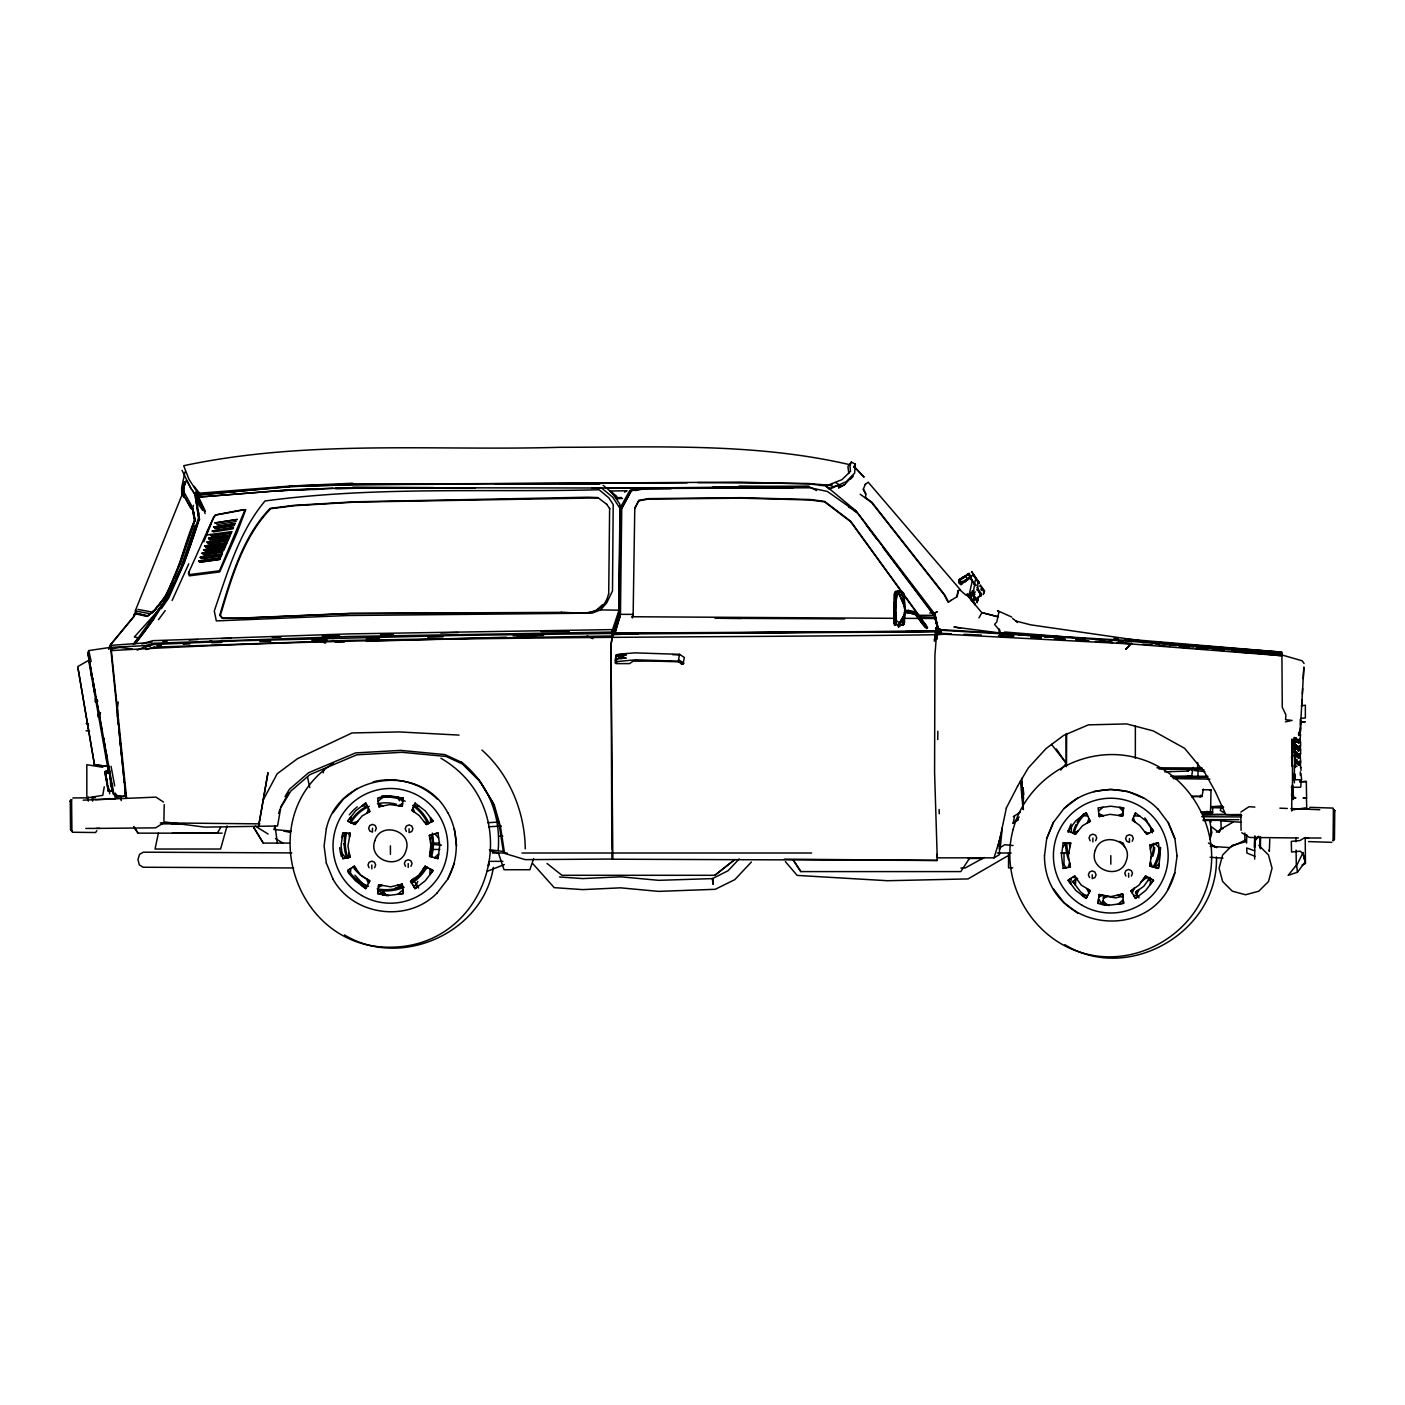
<?xml version="1.0" encoding="UTF-8"?>
<svg xmlns="http://www.w3.org/2000/svg" width="1405" height="1405" viewBox="0 0 1405 1405"><rect width="100%" height="100%" fill="white"/><g stroke="black" fill="none" stroke-linecap="round" stroke-linejoin="round"><path stroke-width="1.5" d="M999.429 633.55L999.429 630.248L994.582 624.347L996.777 621.976L998.885 612.281L997.568 610.683L1011.67 617.023M1135.345 758.314L1135.363 726.016M1246.744 834.675L1246.586 843.088M1300.591 761.053C1301.487 764.864 1296.833 767.042 1298.29 761.528L1298.958 765.005L1298.87 762.054L1300.609 761.018L1300.31 756.768M1300.591 753.414L1299.625 757.646M1300.31 739.083L1299.607 742.314L1300.609 734.657L1298.396 734.657M1300.31 761.317L1300.609 767.657M1300.89 773.47L1301.662 779.652M632.408 617.691L632.426 616.742C632.654 613.528 634.533 615.144 632.355 616.742L633.146 614.354L620.395 614.354L614.565 634.551L620.22 615.302L620.132 617.515L619.587 616.619M1291.757 810.948L1291.81 786.993M1291.845 765.216L1291.898 739.083M784.359 859.158L937.311 860.44L934.588 772.61L934.905 655.292L936.731 631.776L943.897 634.199L936.749 634.726C661.825 638.485 386.516 634.902 111.891 650.55L110.679 643.859L126.626 798.356M1006.384 807.945L999.552 840.172L999.464 854.626L994.002 857.84L937.223 857.84L937.223 854.17M1066.483 765.901L1066.641 733.586M1295.182 737.59L1295.129 745.107L1296.271 744.966L1296.885 749.427M1301.03 780.161L1300.925 786.414M1301.012 770.537L1300.96 767.341M620.272 507.732L619.061 615.179L619.974 508.294L629.739 490.573L637.624 488.993M631.284 490.837L621.748 508.434L631.284 490.837L643.139 488.519L810.316 487.798L827.405 491.469L856.997 512.298L935.502 616.935L935.8 619.359M937.767 739.627L937.838 731.267M89.815 664.073L87.812 652.816L88.726 650.585L110.609 647.354L145.382 645.633L153.391 643.279L348.317 636.483L611.79 632.074L619.008 610.174L619.921 504.325L612.633 493.12L603.149 485.322M894.037 602.482L894.283 621.151M1333.082 840.611L1333.415 809.315L1334.75 810.58L1334.451 839.382L1333.082 840.611L1334.451 839.382M608.699 594.052L609.63 508.434M621.748 507.978L620.466 614.354M1260.109 837.046L1259.934 847.672M633.146 614.74L634.779 508.03L638.941 500.356L648.425 498.617L740.962 497.669L810.264 499.513L824.647 501.427L850.675 521.273L919.959 616.777L935.484 617.375L883.148 547.616M1254.507 847.443L1254.665 841.244L1258.775 836.274M1254.928 835.817L1254.647 859.122M614.986 660.807L616.356 654.748L620.202 654.028L635.007 652.868L679.528 654.326L684.358 657.47L682.971 664.144L678.035 661.773L653.957 661.105L633.128 661.175L629.563 663.599L615.847 663.634L617.129 661.579L635.201 659.806L678.316 661.175L682.971 664.144M614.951 662.739L616.251 660.578L616.356 654.748M1202.452 789.733L1211.005 789.803L1210.671 806.698L1210.337 813.319L1201.855 812.951M163.911 820.748L164.227 804.591M632.338 617.691L632.355 616.742L895.038 618.323L895.881 624.136L900.025 625.524L903.959 624.206L905.031 612.633M1269.786 839.171L1269.33 851.412L1269.154 849.99M97.595 701.429C97.56 699.304 95.944 698.548 95.786 701.85M904.609 612.58L904.328 621.765L902.414 625.26L903.275 622.696M1294.708 778.686L1294.708 774.05L1294.708 776.052M95.277 701.762L95.364 698.601M95.575 702.078L95.663 699.11M97.296 702.078L97.296 700.234L97.226 701.534M904.504 612.598L903.854 621.607L900.078 623.17L895.6 620.308M614.635 634.551L638.432 633.725M182.404 494.261L184.371 482.056L187.409 480.879L185.53 481.652L183.686 487.623L183.686 497.177L182.387 494.297M902.818 618.815L902.73 621.151L903.889 618.13M903.239 618.867L903.152 621.203L904.24 620.36M1171.946 776.842L1191.651 776.473L1193.003 767.376M134.898 643.613C165.755 607.417 186.11 564.511 198.895 518.779L195.541 497.51L195.804 491.89M117.3 715.9L117.634 709.736M678.316 661.175L679.528 654.326M1300.169 732.268L1303.875 667.059M1304.086 663.494L1302.154 660.789L1281.904 654.958L1282.273 707.295L1285.874 714.811L1285.593 719.729L1292.056 720.414L1285.47 721.854M1300.292 730.301L1300.415 727.895M1300.609 724.629L1300.837 720.625M1301.697 705.328L1302.031 699.655M1302.347 694L1302.663 688.503M1303.225 678.703L1303.858 667.551M1294.672 776.544L1294.708 778.563M100.124 713.055L99.369 717.2M865.392 498.002L865.884 493.822L863.408 488.975L865.445 484.11M1203.347 789.03L1202.048 796.442L1191.668 796.776M1124.738 638.941L1281.764 652.131L1281.606 654.133M1282.062 653.483L1281.904 655.731L1131.411 643.999L938.382 633.866L939.875 629.616L1131.482 640.662L1282.062 653.729L1131.552 641.418L939.945 630.195M1000.114 848.936L1002.274 827.949M1109.072 905.47L1102.732 904.644L1103.136 900.71L1107.175 905.224L1104.207 904.838M110.609 647.354L125.765 796.126L116.457 796.811L113.823 794.071L112.119 783.569M382.915 889.576L382.318 894.862L388.676 895.705M1102.732 904.644L1103.715 895.81L1115.57 897.883L1123.368 896.144M157.184 607.241L165.456 597.318L180.051 562.369L194.733 520.658L193.152 509.945L190.694 508.066L182.632 493.348L135.214 610.964L149.035 613.511M687.133 482.828L354.692 484.145L352.444 483.232L289.957 486.06L196.876 493.401L196.314 498.02L198.772 514.212M202.636 510.401L196.981 502.094L199.124 494.876L235.777 491.469M98.034 716.936C97.156 711.615 100.264 715.233 100.58 712.616M969.749 576.384L974.947 585.235L970.732 577.596M971.47 572.573L972.014 572.186M971.751 571.501L979.232 583.022L978.583 582.162M116.931 712.054L118.248 702.026M326.329 828.634L324.098 845.933L326.346 863.109M447.826 812.599C458.996 833.2 459.172 858.613 447.721 879.126M493.383 867.377C483.004 932.973 400.847 969.38 344.436 934.922M1044.495 855.698L1046.725 838.399L1053.364 822.382M1063.164 842.895L1061.495 855.61L1063.181 868.413L1070.364 866.99L1069.591 862.635L1068.204 867.359L1070.364 866.99L1068.327 855.733L1070.628 843.088L1063.164 842.895L1066.272 842.965L1062.566 847.373M1177.127 855.61L1174.738 872.874L1168.117 888.891M1216.431 856.98C1218.732 931.708 1128.478 984.097 1064.85 944.687M88.427 725.085L87.918 727.263M188.92 573.591L189.148 571.94M87.935 727.808L88.216 725.068L87.777 728.247M613.23 632.601L614.178 626.472M935.572 632.338L934.378 640.083L939.769 628.808L935.906 628L935.572 632.338L940.928 631.302L935.906 629.124L940.911 631.477M183.686 497.177L183.686 487.605L186.215 481.054M712.3 632.952L937.1 631.214L612.931 633.111L610.999 644.807L611.86 849.99M612.211 637.132L610.964 644.86L612.843 859.052L525.259 859.649L504.571 853.362L500.496 826.772L494.156 804.591L480.194 781.76L462.456 764.004L446.14 756.47L401.918 752.307L356.87 754.801L309.855 774.647L290.73 791.173L280.719 807.77L277.558 826.017L204.726 827.124L163.981 821.872M263.244 799.937L267.969 772.68L258.502 826.825L263.244 799.937L277.154 773.786L297.544 758.63L352.023 732.953L399.371 731.935L459.031 735.096M488.202 865.62L488.887 861.932M895.898 597.301L896.636 594.807L900.043 594.245M323.22 772.838L324.098 768.605M973.876 603.167L967.044 595L968.15 595.457M158.379 833.147L155.042 849.024L220.585 849.024L227.066 825.947M979.935 586.535L980.286 584.954L984.624 590.996L983.061 594.631M184.968 471.992L181.631 487.834L181.754 493.102L183.809 495.93M974.561 583.848L975.369 580.177C976.756 577.894 980.409 582.952 977.792 583.549L978.003 589.837M1001.431 832.585L998.147 845.88M1216.326 832.041L1219.224 832.041L1219.803 829.723L1223.333 828.441M619.429 613.967L613.441 633.743M619.482 617.708L620.149 615.302M999.552 840.172L994.002 857.84M613.704 634.656L619.183 616.022L617.972 616.813L612.914 634.639M629.739 490.573L641.98 488.15L605.889 488.062M96.822 830.759L95.593 832.515L72.287 832.252M193.451 505.343L192.327 509.242L193.521 512.298M927.282 628.246L915.902 611.913L908.35 610.437M1222.28 806.013L1210.671 806.698L1223.615 807.137L1221.085 807.893L1220.33 810.509L1223.333 812.301M618.78 615.197L619.061 614.055M182.632 487.553L183.44 484.83M278.682 813.355L279.911 809.315M977.037 600.444L977.283 602.148M903.819 620.308L899.657 623.1M181.789 565.952L194.944 525.259M826.193 485.094L832.182 484.988L826.263 484.988L825.894 485.99L829.494 489.221L846.231 481.616L854.609 473.186L855.329 464.124L851.377 462.087L847.935 466.425L848.796 473.573M854.222 467.426L855.329 464.107L853.783 467.057M904.75 621.818L902.853 625.313L903.959 624.206M533.672 858.596L529.878 869.73L504.079 869.73L498.406 853.011L490.134 850.815M199.387 519.393L184.406 562.58L168.74 597.986L161.347 608.646M183.159 562.527L198.527 518.182M108.747 649.373L110.152 645.352L134.019 616.479M109.221 648.513L110.626 644.509L134.353 615.812M135.354 614.863L135.705 613.88L147.209 616.444C176.292 594.034 180.42 551.884 194.751 519.99L192.713 512.421L193.152 509.348L190.711 507.486L184.845 497.335M193.152 509.945L192.924 511.877M974.543 598.214L974.947 597.213M88.304 725.63L87.795 727.79M203.848 541.821L211.189 523.573M326.346 828.739C338.535 773.277 421.676 762.125 447.721 812.74M375.205 830.987L376.329 828.248L375.205 825.508L372.483 824.384L369.743 825.508L368.619 828.248L369.743 830.987L372.483 832.111L372.483 828.248M374.555 867.746L375.679 865.006L374.555 862.266L371.816 861.142L369.094 862.266L367.97 865.006L369.094 867.746M415.072 803.063L412.016 810.422L419.252 815.602L426.295 824.507L433.109 821.152L430.439 817.675L430.58 822.329L433.109 821.152L425.258 810.896L415.072 803.063L413.825 806.066L419.357 806.365M410.945 866.305L412.087 863.566L410.945 860.826L408.223 859.702L405.501 860.826L404.359 863.566L405.501 866.305M417.829 881.374L416.477 884.623L415.195 882.41L418.567 888.048M454.465 863.039L447.826 879.073L437.183 892.86M1046.76 838.522L1053.381 822.505L1063.901 808.613L1077.635 798.058M1095.619 840.752L1096.743 838.012L1095.619 835.29L1092.879 834.149L1090.157 835.29L1089.033 838.012L1090.157 840.752M1135.468 812.828L1132.43 820.186L1139.666 825.385L1146.691 834.289L1153.505 830.935L1150.853 827.44L1150.976 832.111L1153.505 830.935L1145.672 820.678L1135.468 812.828L1134.221 815.831L1139.771 816.129M1132.202 841.261L1133.326 838.522L1132.202 835.782L1129.462 834.658L1126.74 835.782L1125.616 838.522L1126.74 841.261L1129.462 842.385L1129.462 838.522M1131.359 876.07L1132.483 873.33L1131.359 870.608L1128.637 869.467L1125.897 870.608L1124.773 873.33L1125.897 876.07M1174.861 872.804C1155.244 946.426 1044.319 931.814 1044.477 855.61M1200.011 797.092L1200.801 795.212M206.711 532.952L214.877 515.178L245.805 509.523L236.988 532.899L219.689 571.94L189.341 575.839L188.411 573.152L213.718 516.97L216.475 514.757L243.592 509.576M111.68 786.361L109.221 772.1L112.734 791.12L108.431 791.068L105.27 773.716L109.221 772.1M198.878 494.771L197.28 497.388M226.135 544.49L205.973 547.388L204.831 545.93L226.907 542.716L225.467 544.824L208.888 547.195M229.682 535.551L229.085 536.956L209.889 539.643L208.537 538.256L230.157 535.252L208.537 538.256M221.305 555.59L201.073 558.523L200.195 557.311L221.937 554.132L220.954 555.853L203.743 558.347M230.859 533.092L231.755 531.599L205.92 535.094M219.654 559.313L220.304 557.873L198.702 560.946L199.58 562.105L219.654 559.313L222.306 553.465M224.027 549.531L231.737 531.828M183.212 562.14L167.529 597.529L159.907 607.979M220.304 557.873L219.408 559.559L199.967 562.246L198.702 560.946M173.992 583.093L166.176 600.234L158.01 610.209M175.713 579.281L179.19 571.677M172.13 600.479L188.797 563.791M275.433 825.912L273.782 829.477L291.204 831.11M618.007 616.848L618.744 615.162M919.169 618.428L919.959 616.777M897.075 594.859L895.81 602.956L896.408 621.607M106.148 776.35L105.322 771.521L109.52 769.694M112.611 791.278L108.308 791.191L105.129 773.839L109.081 772.276M136.144 610.437L133.809 615.214L136.004 613.212L147.472 615.759L154.568 610.736M974.297 596.212L971.259 592.348L969.713 595.492L974.649 603.167L971.961 600.62M970.293 594.93L971.066 593.349M970.504 595.14L971.259 593.56M972.049 593.191L970.117 595.913M971.189 597.178L971.961 595.615M973.437 594.965L973.279 596.089M974.561 596.616L974.403 597.74M974.016 598.53L973.015 599.777M977.23 589.398L978.547 590.961M977.248 590.609L977.423 589.608M429.948 839.4L432.354 834.535L429.315 835.431L430.843 845.055L429.579 856.312L431.95 856.98L430.035 852.08L429.579 856.312L438.009 858.631L438.641 853.941L434.549 857.682L438.009 858.631L439.712 845.845L437.991 832.937L434.795 833.832L438.676 838.153M1150.344 849.182L1152.767 844.317L1149.712 845.213L1151.257 854.82L1149.993 866.095L1152.346 866.745L1150.432 861.862L1149.993 866.095L1158.423 868.395L1159.037 863.724L1154.945 867.447L1158.423 868.395L1160.109 855.61L1158.387 842.701L1155.209 843.615L1159.09 847.918M851.36 462.122L849.849 465.073L850.517 471.307L841.911 479.685L825.894 485.99M618.78 656.398L619.552 654.906L622.837 654.87L622.661 657.839L620.992 658.471L618.78 656.398L621.063 657.066M1006.314 807.998L1017.589 786.22M634.761 508.487L638.941 500.356M608.593 593.841C602.763 617.849 580.283 612.879 561.139 612.194M622.573 498.441L616.865 498.74L616.813 496.439L610.156 490.995L627.052 490.784L624.558 492.154M978.969 617.866L981.357 613.669M977.107 598.6L978.337 597.301L977.371 598.249M280.526 807.295L288.991 792.613M1017.519 786.273L1028.302 767.938L1046.075 748.549L1063.726 735.377L1088.436 724.857L1126.74 723.926L1153.242 730.899L1184.608 748.321L1204.823 772.732L1215.29 791.559L1225.74 814.549L1241.809 815.286M220.62 827.527L217.318 833.147L172.411 833.147M165.614 596.247L154.831 610.42L147.437 616.128L136.022 613.212M1300.328 781.724L1300.328 779.863M284.987 796.653L289.43 789.276L308.573 772.732L355.588 752.904L400.636 750.393L444.841 754.573L461.156 762.107L478.912 779.863L492.856 802.677L499.197 824.876L503.289 851.465L489.414 849.726M155.147 614.881L157.061 611.772M157.378 606.117L154.743 610.244L151.863 612L137.866 609.401M156.289 608.628L151.635 613.16M620.589 655.889L622.837 654.87M619.377 657.874L621.625 656.855M969.713 858.086L960.809 871.592L800.727 871.592L792.982 859.772M956.823 596.809L958.07 590.68L960.528 589.995L868.167 482.161L865.217 484.444M154.041 618.428L135.424 643.701M981.199 589.942L982.236 588.484L981.182 587.167M895.617 591.593L893.843 610.859L895.003 625.313L896.302 624.206L895.231 610.718L896.882 592.734M167.687 596.967L134.23 643.472M158.466 619.675L165.228 610.578M972.91 594.245L975.316 591.909M133.335 644.28L138.234 637.694L134.3 637.009L157.413 611.386M1296.025 865.568L1288.139 875.368L1297.412 872.259L1305.298 861.845L1303.893 857.489M332.967 812.74L343.487 798.988L357.221 788.433M157.202 606.714L165.369 596.739L180.999 562.474L194.803 519.727L193.679 512.087M1060.74 770.028L1066.237 763.337L1065.991 734.007M116.65 796.582L113.208 794.071L110.556 783.797L110.257 774.875M1254.7 840.295L1257.44 837.064M1170.664 771.591L1188.226 771.064L1190.421 768.517L1187.752 771.064M600.585 609.91L606.714 602.868L612.492 590.943L613.195 504.465L608.839 497.862L599.092 489.748C487.798 492.628 375.592 486.007 265.018 500.988C238.903 532.126 227.364 573.064 214.28 610.964L216.317 620.905L348.019 615.513L591.944 613.142L600.585 609.91L619.008 610.174M678.035 661.773L678.914 660.789M852.94 475.575L844.932 484.321L838.785 487.64L839.962 485.147L835.641 482.618M739.223 858.894L728.018 870.784L712.405 878.634M751.394 862.02L734.797 879.653L715.18 889.312L658.471 891.385L620.501 887.837L582.636 889.611L554.22 887.644L532.829 863.689M1019.187 816.99L1013.128 823.295L1014.498 816.621L1013.356 816.621L1020.188 812.283M896.021 622.837L894.704 623.961L898.585 625.365L899.744 624.171M1131.411 643.402L1125.651 649.338L1131.464 643.385L1122.876 642.858M602.394 604.87L595.509 611.07L589.942 612.194M902.554 623.961L903.661 622.837M978.776 591.259L978.916 592.207M1300.31 771.925L1300.328 775.226M621.238 654.273L620.343 656.381M620.992 658.471L622.152 657.347L621.115 656.363M1299.625 754.028C1300.468 762.511 1295.709 754.099 1300.205 753.484M850.253 479.281L853.011 476.611M898.515 625.365L899.762 624.171M1220.278 820.871L1240.931 822.224M980.356 593.595L980.655 594.385M965.446 581.126L968.063 578.807L965.569 580.16M968.906 578.737L970.978 576.805M623.434 656.346L621.677 655.872L622.661 656.346M221.937 554.132L200.195 557.311M378.103 801.324L382.582 797.46M1098.517 811.089L1102.978 807.225M895.881 624.136L894.581 625.26L893.756 622.696L894.107 594.368L895.178 591.523L898.866 590.732M681.267 664.231L681.811 662.721M77.732 666.62L88.673 660.332L108.729 773.172M971.118 595.825L972.348 594.824M714.829 875.297L734.762 859.579L714.829 875.297L561.947 875.297L547.054 863.495M962.214 578.79L958.649 581.547L961.442 584.304M963.619 577.982L969.274 573.275L958.86 579.879L961.108 583.022L966.096 579.773M960.897 584.691L965.973 580.739M969.432 578.351L964.901 581.916M1018.221 819.291L1013.128 823.295L1018.309 819.765M333.371 763.178C251.846 815.866 293.715 948.674 390.344 947.198C492.277 946.882 528.877 809.438 440.871 758.226M437.289 892.825C408.117 923.155 353.252 915.919 332.95 879.073M1063.901 808.753C1088.752 783.41 1132.869 783.094 1157.597 808.753M1001.572 634.463L1004.803 632.004L1085.608 638.52M961.108 583.022L959.404 579.492M965.112 580.247L969.029 577.771M967.501 578.825L969.907 577.648M970.96 576.436L973.999 574.645M974.947 585.235L973.314 581.828L971.909 582.566L969.45 593.56L971.944 593.367M981.041 596.142L981.322 594.982M973.612 595.211L974.982 594.245M978.705 590.803L980.778 595.334L973.454 600.444L975 597.283L973.911 595.632M893.756 622.696L895.126 621.765M894.195 622.766L895.547 621.818M950.974 600.409L948.147 602.288L944.441 595.158L871.592 502.516L860.176 494.209M1240.949 812.002L1248.167 807.26M1232.958 822.224L1219.803 829.723M1077.688 878.371L1072.735 881.55L1075.369 885.045L1075.808 879.618L1072.735 881.55L1080.568 891.841L1085.696 895.775M958.86 579.879L965.815 575.664L963.198 577.982L962.653 577.262M1298.94 742.771L1299.52 739.855M984.29 857.489L965.2 867.974L960.897 868.062M999.166 848.216L1004.751 844.739L1013.04 845.511M1007.42 856.049L968.063 878.915L887.644 880.724L797.162 875.403L785.395 861.634M163.173 823.154L155.569 827.861L96.418 828.406M1219.224 832.041L1221.173 828.739L1220.91 820.292L1203.101 820.538M950.623 600.585L957.174 596.616L958.421 590.469M1303.524 855.03L1305.438 863.267L1302.312 864.971L1305.438 863.267L1305.227 837.591M844.704 484.637L838.574 487.939L839.962 485.147L830.847 487.166M426.295 824.507L428.226 823.558L424.205 821.872M1146.691 834.289L1148.623 833.323L1144.618 831.637M966.781 574.627L968.73 573.662M969.555 577.385L971.522 576.419M1209.635 790.453L1211.005 789.803M1296.938 766.586L1295.796 766.252M486.938 871.434L504.36 864.532M1246.094 839.804L1229.393 847.601L1210.214 846.249M1292.969 744.931L1295.656 744.931L1295.094 751.921L1296.92 752.694L1296.991 756.891L1298.185 757.752L1298.185 753.888L1297.64 757.435L1296.991 752.94M141.8 643.912L151.933 642.015M137.181 650.146L146.102 646.247L150.458 646.001M1211.04 807.401L1212.656 806.698L1212.656 812.652L1210.337 813.319L1206.983 811.265M105.287 771.608L109.221 770.045M599.601 484.023L495.385 484.023M105.322 771.521L105.99 774.647M1151.257 879.46L1147.903 880.584L1150.186 877.335L1143.811 886.239L1135.609 892.175L1136.891 894.388L1138.911 889.506L1135.609 892.175L1138.963 897.813M967.044 595L967.799 596.352M1300.328 719.149C1299.871 723.909 1302.101 731.619 1298.94 735.553L1298.94 732.462L1300.187 731.601M619.833 657.962L616.286 659.015L626.226 658.032L621.168 657.803M429.315 835.431L437.991 832.937M1149.712 845.213L1158.387 842.701M621.151 655.678L622.257 655.362M1245.568 841.771L1232.325 845.318L1222.631 855.013L1219.083 868.255L1222.631 881.497L1232.325 891.192L1245.568 894.757L1258.81 891.192L1268.504 881.497L1272.052 868.255L1268.504 855.013L1258.81 845.318M1306.299 781.514L1306.615 798.286L1303.032 798.005L1306.457 798.391L1306.755 807.699L1293.057 809.789M1299.625 746.775C1296.762 760.966 1299.449 736.712 1300.591 749.761M900.043 591.944L896.443 592.682L895.442 595.316L894.985 618.323M395.156 888.118L402.972 886.379M342.767 858.648L349.968 857.226L347.931 845.968L350.214 833.323L342.75 833.13L342.17 837.608L345.876 833.2L342.75 833.13L341.081 845.845L342.767 858.648L345.981 857.963L342.082 853.415M1210.899 811.686L1200.871 811.879M1063.181 868.413L1066.395 867.746L1062.479 863.179M635.253 490.538L643.156 488.993L671.169 488.712M940.928 632.426L935.572 633.462L934.378 641.207L938.382 633.251L951.255 633.796M971.926 593.226L973.384 592.945L968.853 595.07L969.345 596.545M1240.949 814.514L1202.856 814.97M111.329 649.005L119.759 647.442L132.228 648.952M1294.989 798.04L1293.689 798.216L1292.266 790.506L1294.005 798.216L1295.937 797.864M638.959 500.812L648.443 499.074L740.962 498.178L810.264 500.004L824.612 501.901L850.657 521.712L900.71 590.697M1201.679 776.666L1197.868 777.334L1206.755 777.176M1301.311 705.89L1305.35 705.187L1305.35 717.99L1301.311 718.306M214.666 528.456L234.477 525.312M215.369 528.473L233.897 525.54M203.005 554.835L222.991 551.673M204.059 554.852L222.095 552.007M213.384 531.915L232.949 528.824M236.128 521.518L216.932 524.592M224.501 548.231L205.077 551.199L203.602 549.847L225.204 546.633L203.602 549.847M227.891 540.451L208.203 543.436L206.851 542.119L228.576 538.87L206.851 542.119M227.224 540.714L208.994 543.489L207.747 542.277M205.885 551.287L221.814 548.863M228.716 533.408L211.593 535.937L210.241 534.497L211.136 535.832L231.175 532.881M204.831 545.93L226.187 543.155M199.124 561.122L220.041 558.154M209.31 539.555L229.507 536.71M373.186 781.812C395.841 776.14 420.429 782.743 437.183 798.988M1093.599 791.577L1110.74 789.311L1127.899 791.577L1143.863 798.216M190.044 574.54L219.496 570.764L244.839 510.191M1295.147 741.19L1296.868 742.42M198.632 494.981L289.325 486.552L353.445 484.602L739.012 482.126L809.438 483.952L825.947 485.884L829.565 488.677L829.073 487.482M621.186 656.732L626.296 654.941L616.338 655.942L619.851 656.873M224.765 492.365L289.606 486.71M279.788 491.118L288.359 490.345M290.22 489.801L197.684 497.159L290.22 489.801L353.937 487.676L641.962 488.044L808.946 486.323M110.714 645.387L144.856 642.91L152.934 640.662L348.264 633.918L611.755 629.598L611.79 632.074M1301.311 722.082L1305.35 721.749L1301.311 721.871M819.765 485.48L826.263 484.988L809.052 483.583M1224.756 814.303L1202.75 814.461M125.765 796.126L117.195 796.811L113.823 794.071M487.834 822.698L498.687 822.048M488.606 826.79L501.427 826.035M162.857 641.418L167.23 641.189M189.095 640.013L197.842 639.538M157.009 645.65L161.382 645.422M183.212 644.245L189.763 643.894M617.445 497.721L621.432 497.51M904.557 610.543L908.473 610.35M904.574 611.07L916.113 612.475L927.599 627.526M904.557 611.877L915.884 613.247M904.451 612.088L912.46 612.808M904.469 612.615L915.34 613.809L926.562 628.632M517.268 636.693L536.868 635.745M959.176 579.65L959.158 583.567L961.213 584.462L962.109 583.075L959.369 581.881L959.176 579.65L961.442 582.794M964.901 580.406L964.673 582.074L962.618 581.178M332.985 488.238L290.484 490.152L322.816 489.203M335.496 488.009L475.434 488.062M163.472 802.044L155.99 797.127L83.194 800.165M1300.907 781.724L1306.422 781.479L1299.59 781.918M95.382 799.603L114.086 798.971M1164.71 771.819L1171.12 771.591M289.395 486.604L353.656 484.655L477.946 484.11M344.506 641.98L335.742 642.243L332.862 640.329M366.371 641.33L506.362 637.185M289.957 486.06L354.692 484.145M335.742 488.817L355.149 488.255M380.579 634.639L393.488 634.287M440.819 632.952L458.03 632.478M366.301 638.941L379.438 638.59M427.664 637.238L442.997 636.799M221.182 638.59L231.404 638.344M272.289 637.361L280.982 637.15M322.237 636.166L339.624 635.745M211.593 642.717L221.814 642.471M259.837 641.576L270.673 641.312M311.892 640.329L327.066 639.96M1304.543 837.766L1299.976 840.559L1291.283 841.367L1291.581 852.01L1300.257 851.202L1303.243 853.906M641.558 488.202L671.731 487.781M712.651 487.184L809.052 486.674L816.568 490.538M541.188 631.548L569.411 631.231M513.211 635.763L543.559 635.411M938.171 632.145L941.192 632.11M697.916 482.618L809.122 483.478M718.605 488.238L792.771 488.238M561.315 612.369L349.95 613.388L238.341 618.2L222.148 618.2L219.742 615.197C230.824 578.28 242.591 536.587 270.146 508.399L293.54 505.396L354.745 501.796L587.905 497.212L597.898 497.581L606.644 504.272M72.797 797.97L87.075 797.829M91.149 797.777L95.224 797.741M601.674 483.425L559.594 483.917M722.627 632.935L742.156 632.759M1295.691 766.147L1295.059 755.24L1296.288 756.171L1296.288 752.342L1296.92 756.68M99.667 828.37L85.775 828.458M742.086 632.759L879.495 631.741M905.575 631.548L936.169 631.319M612.211 634.041L936.731 631.776M171.322 823.857L182.106 823.769M504.395 612.966L350.389 613.564L238.938 618.358L222.763 618.358L220.374 615.372C231.526 578.245 243.065 537.114 270.708 508.698L294.067 505.712L355.184 502.112L598.038 497.914M1321.034 838.03L1305.333 837.977M701.499 632.97L612.931 633.111L612.931 636.184M1156.895 767.815L1202.1 768.008M1158.985 769.027L1197.675 768.957L1197.657 762.494M929.759 613.019L934.062 613.019L938.083 629.545L935.15 614.529L856.014 510.876L825.947 485.884M917.904 615.32L934.536 615.32M1163.41 768.886L1201.872 768.886M1191.51 776.473L1187.611 775.946M1293.601 779.74L1300.907 779.74M1291.353 787.274L1300.503 787.274M1210.899 807.594L1221.085 807.893M1201.732 816.709L1241.177 816.937M161.487 823.857L182.106 823.857M259.855 823.857L160.311 822.873M138.094 833.147L133.897 826.948L138.094 833.147L222.148 833.147M498.74 836.186L502.85 836.186M253.655 827.352L263.262 843.088L289.325 843.088M431.072 843.088L439.677 843.088M433.249 849.463L439.818 849.463M492.347 853.011L507.117 853.011M521.957 853.011L811.598 853.011M997.339 853.011L1011.214 853.011M1060.529 853.011L1069.223 853.011M967.799 858.455L983.096 858.455M490.521 861.353L502.85 861.353M1012.742 867.869L1008.544 867.869L1008.544 853.011M1292.969 748.285L1296.271 749.023C1295.902 738.398 1298.448 756.803 1296.973 745.616M1292.986 751.903L1295.673 751.921L1295.779 755.662L1292.986 755.556M1203.189 819.589L1238.947 819.695M1304.507 837.995L1308.582 837.995M903.749 618.358L935.8 618.499M1170.664 776.192L1207.949 776.298M1172.841 777.246L1207.633 777.351M937.311 860.44L611.948 859.21L611.877 851.834M352.725 487.236L433.724 487.588M715.18 618.253L844.563 618.903M291.748 852.905L143.398 852.185L139.587 854.293L137.936 859.579L139.376 864.953L143.082 867.236L293.61 867.974M715.373 618.218L741.401 618.428M1309.776 807.331L1333.064 808.086M1319.769 809.737L1290.914 808.56M1298.396 837.977L1249.431 837.45L1241.827 832.744M1331.817 842.35L1308.529 841.595M1173.193 778.633L1209.933 779.09M591.909 488.009L601.691 488.15L612.738 497.194L620.009 508.399M1000.255 636.465L1013.146 636.641M1287.279 808.472L1279.885 808.174M108.378 766.375L94.539 764.777L77.942 667.761L94.416 764.759L108.238 766.55M88.515 730.828L86.074 730.793M1191.703 796.055L1202.048 796.442M964.129 634.322L981.305 635.042M998.463 635.763L1013.479 636.395M1303.524 808.929L1309.618 809.192M672.661 654.66L679.247 654.958M1007.719 635.71L1013.883 636.044M1113.989 638.344L1118.292 638.573M939.769 628.808L935.519 628.562L940.911 630.371L935.906 628L936.274 630.986M1124.685 639.679L1129.076 639.925M1030.655 637.115L1041.368 637.782M1075.686 639.925L1088.559 640.715M1099.29 641.383L1112.163 642.19M88.322 730.916L89.569 730.986M1249.01 806.716L1254.893 807.085M1014.41 634.322L1004.803 633.163M1018.572 634.603L1035.52 635.815M1010.23 634.305L953.942 626.999L960.616 628.105M1018.572 634.867L1028.987 635.552M1034.66 637.185L1041.158 637.624M1075.844 640.013L1088.857 640.908M1095.356 641.347L1112.69 642.542M1117.028 642.84L1132.202 643.876M559.576 876.983L582.759 878.582L620.764 876.808L658.682 880.338L713.002 878.582L713.196 884.096L712.247 878.687M1210.162 857.278L1222.947 858.174M1234.222 650.462L1244.988 651.305M1253.611 651.973L1262.217 652.623M1270.84 653.29L1279.463 653.957M1236.663 651.99L1281.904 654.958M1094.319 639.205L1105.208 640.048M1118.275 641.066L1122.63 641.4M1154.998 643.912L1159.283 644.245M1169.733 645.158L1176.459 645.598M1184.749 646.318L1193.653 646.932M1199.782 647.494L1230.165 649.777M1234.187 650.164L1266.818 652.623M1270.84 653.026L1281.904 653.799M1179.866 646.247L1188.577 646.915M1197.288 647.6L1208.195 648.443M1212.55 648.776L1223.439 649.637M1044.231 636.483L1052.942 637.168M1142.142 644.228L1152.89 645.071M1159.336 645.562L1170.066 646.405M1178.655 647.073L1189.403 647.916M1195.831 648.408L1206.579 649.25M1213.024 649.742L1223.755 650.585M1232.167 651.235L1242.67 652.06M1248.975 652.552L1261.69 653.536M1268.171 654.045L1281.904 655.116M1044.231 636.728L1050.764 637.238M1137.699 640.61L1146.287 641.33M1154.892 642.05L1163.481 642.77M1169.926 643.314L1180.657 644.228M1184.959 644.579L1281.764 652.131M432.775 844.405L441.486 845.23M1232.062 650.533L1242.828 651.674M1249.291 652.359L1260.074 653.501M1264.377 653.957L1281.606 655.784L1281.606 653.869M1194.215 770.52L1204.84 771.591M314.825 639.925L324.854 642.805M1140.579 640.75L1030.778 624.856L1015.973 621.08L1012.566 618.393M102.776 767.271L86.829 764.706L86.829 797.917L102.776 795.353L104.233 786.835M1197.727 768.886L1204.12 769.975M899.622 594.192L903.626 595.79L904.539 608.787M98.649 713.687L99.983 713.968M908.227 611.07L913.18 612.123M908.21 612.422L916.148 614.933M283.652 831.005L289.974 832.357M899.622 591.891L903.959 593.525L905.031 608.541M850.569 464.879C755.486 442.575 656.925 447.299 559.875 447.299C434.496 451.005 307.326 439.308 183.686 465.722L189.008 479.368L198.07 493.348M898.375 590.68L902.203 591.593L903.995 595.316M981.744 612.598L997.919 616.742L981.744 612.598L971.101 599.9M1254.647 850.78L1246.692 847.97L1246.92 853.063L1254.893 856.26M679.195 660.174L684.007 663.301M970.047 598.231L973.261 602.201M317.583 639.732L325.697 642.928M1119.399 841.437L1123.139 843.088L1124.632 846.794M1211.04 811.914L1212.656 812.652M587.185 635.973L592.928 638.66M620.536 656.873L619.552 654.906M1208.458 843.018L1216.835 847.672M848.497 507.012L856.014 510.876M1189.912 769.308L1191.861 770.397M1210.829 844.475L1215.746 847.373M939.102 628.825L937.943 628.79L934.167 613.3L937.258 611.649L934.22 613.774M255.271 826.122L268.127 834.043M275.468 838.557L282.809 843.088M195.541 497.51L205.393 511.315L196.876 493.401M853.397 510.226L856.98 512.737M865.62 497.686L871.838 502.2L944.775 594.965L948.498 602.095M1077.635 913.162L1063.901 902.607L1053.364 888.838M363.579 884.693L354.938 875.21M977.248 600.356L978.108 600.778L978.284 599.145M914.831 612.475L924.753 625.647M915.902 611.913L926.194 625.418M915.358 611.913L925.491 625.26M960.177 590.205L966.412 595.509M70.549 829.793L71.918 831.022L71.585 799.726L70.25 800.99L70.549 829.793L71.918 831.022L70.549 829.67M109.098 798.391L110.047 799.269M1211.215 821.96L1209.723 820.538L1211.865 832.779L1209.968 839.277L1211.549 826.878L1217.45 831.233L1219.962 830.636M1186.066 769.062L1188.226 771.064M1297.026 760.175L1298.202 765.04L1296.92 759.982C1294.11 758.331 1297.236 767.393 1296.288 759.262L1296.92 763.618M1334.75 810.615L1333.415 809.315L1334.75 810.703M980.971 588.8L982.113 589.942M610.156 490.995L616.865 498.74M461.103 761.791C488.255 783.077 501.234 816.498 498.125 850.552M854.117 466.583L864.093 477.138L854.222 466.723M481.933 750.042C509.664 774.647 524.838 812.055 525.259 848.848M970.679 594.139L972.207 593.384M1296.973 739.118L1297.517 742.49L1296.341 738.205L1296.271 741.928M1015.973 621.08L1017.308 622.538M183.528 491.926L181.649 487.904L191.554 505.66M189.008 502.92L192.713 508.803L195.33 521.308M977.406 589.204L978.477 590.486M616.251 660.578L617.129 661.579M971.522 599.672L967.905 595.334M193.925 486.183L200.195 494.016M205.762 546.141L206.816 547.493M1051.467 744.316L1066.237 763.337L1066.395 766.48M1157.702 808.613L1168.117 822.505L1174.738 838.522M969.38 575.681L968.291 573.89L968.01 574.961M866.147 524.943L876.615 538.905M969.116 573.767L971.241 576.77M924.753 626.999L914.813 613.809M904.557 596.001L916.113 611.913M979.513 582.812L978.881 581.951M976.053 585.2L975.421 584.34M976.826 587.343L981.164 593.384C973.999 606.258 972.155 598.53 974.332 585.938L975.773 585.411L975.123 584.55M982.165 588.414L983.974 591.066M916.464 614.933L922.558 624.031M965.639 576.226L967.782 579.159M606.521 503.956L609.735 508.751M1056.367 748.97L1066.237 763.337M973.208 573.995L976.774 579.44M972.664 574.382L978.407 582.847M969.204 576.77L972.769 582.214M192.485 490.38L194.891 494.051L198.245 515.108M793.175 859.772L800.92 871.592M983.377 591.61L984.238 592.945L984.044 591.61M979.917 593.999L980.778 595.334M1304.701 862.108L1305.438 863.267M253.725 827.352L263.262 843.088M209.152 538.414L209.889 539.643M972.313 600.901L972.927 601.99M863.179 489.309L865.656 494.156M115.28 793.052L117.195 796.811M902.73 594.807L904.047 602.885M901.992 593.876L902.818 596.545M901.553 593.806L902.396 596.475M205.148 513.58C201.354 501.848 192.889 493.12 187.761 482.231M191.256 489.256L182.07 470.412M397.72 796.793L399.406 800.762M1168.24 822.382L1174.861 838.399L1176.986 855.698M1089.507 877.51L1088.366 874.788L1089.507 872.048L1092.229 870.907L1094.952 872.048L1096.093 874.788L1094.952 877.51L1092.229 878.652L1092.229 874.788M406.326 831.479L405.202 828.757L406.326 826.017L409.066 824.893L411.788 826.017L412.912 828.757L411.788 831.479L409.066 832.621L409.066 828.757M326.329 863.039L332.967 879.126M88.726 650.585L91.167 661.474M110.556 783.797L113.173 792.016M829.02 487.57L829.494 489.221M109.801 773.242L108.466 765.145M937.89 629.229L934.571 616.233L937.469 627.947M935.73 618.499L938.628 629.458M902.853 592.436L903.345 594.42M307.555 777.053L309.732 787.59M344.155 843.14L345.402 849.217M89.2 660.28L88.954 659.05L89.762 663.582M87.812 652.833L90.429 666.743M89.938 663.933L92.73 679.037M92.642 678.404L95.277 692.7M111.065 766.357L114.683 785.834M95.189 692.121L111.978 783.955M93.204 682.531L95.013 692.331M95.909 697.073L102.319 731.794M104.936 745.897L103.426 737.73L104.69 745.95M105.691 749.989L106.815 756.101M109.379 769.87L110.328 775.051M90.359 666.831L92.607 679.177M93.327 683.093L95.136 692.876M90.201 666.146L90.956 670.308M91.711 674.453L92.484 678.615M91.185 674.295L91.94 678.404M92.677 682.409L94.838 694.158M106.517 778.37L107.623 784.464M106.639 778.247L107.377 782.304M108.571 788.855L108.027 785.852L108.448 788.96A779.951 5.04 79.6 0 0 108.519 788.609M88.673 660.332L88.884 661.597M1303.647 856.453L1303.102 852.484L1296.71 865.498L1297.412 872.259M105.357 750.13L106.025 754.309M193.785 514.23L194.733 520.658M981.849 588.748L981.972 589.696M974.262 602.71L974.526 604.607M275.064 826L277.365 843.088M198.421 512.175L199.563 519.832M454.324 828.739L456.59 845.933M197.578 510.928L198.72 518.744M936.749 634.726L937.223 639.047M117.388 716.287L118.301 724.734M118.758 728.949L121.954 758.524M119.741 737.713L124.272 782.743M124.659 785.219L125.765 797.355M903.011 598.53L903.397 602.534M1020.452 780.653L1023.016 808.736M976.984 601.674L977.072 602.833M999.429 629.071L999.816 634.024M999.464 630.546L999.728 633.848M123.816 775.613L124.307 782.111M124.659 786.449L125.326 795.142M115.228 799.269L114.894 795.019L120.918 796.319L121.199 800.639M904.117 596.985L904.609 608.47M107.746 766.217L108.185 772.574M109.344 789.557L109.643 793.79M1023.174 788.223L1023.56 794.773M1022.91 788.205L1023.56 799.129M1022.594 788.187L1023.507 803.484M1023.156 787.994L1023.543 794.563M1021.751 781.514L1023.367 809.649M1021.751 781.11L1023.297 809.122M1021.611 778.317L1023.262 808.718M1065.938 763.407L1066.096 766.533M939.102 809.491L939.278 813.776M1294.11 737.379L1295.006 767.587M1294.04 738.977L1294.866 767.025M1292.776 785.167L1293.303 799.533L1292.231 785.167M1240.773 814.18L1241.089 830.337M1295.919 837.556L1295.972 841.753M1296.077 850.13L1296.323 866.903M1292.319 740.119L1292.512 766.41M1244.865 833.007L1244.935 841.033M1292.143 740.119L1292.161 766.41M1300.609 741.577L1300.609 746.547M1300.609 749.761L1300.609 753.414M1299.625 761.405L1299.537 764.724M1295.656 744.931L1295.656 748.285M1295.673 751.921L1295.673 755.556M1294.374 765.549L1294.374 782.848M1294.075 773.452L1294.075 779.213M1292.477 764.443L1292.477 787.854M1291.617 756.312L1291.617 758.665M1291.617 793.649L1291.617 796.003M1291.617 809.385L1291.617 810.562M1198.008 770.836L1198.008 777.334M1128.637 873.33L1128.637 877.212M1110.811 855.627L1110.811 864.163M1092.879 838.012L1092.879 841.894M1064.007 853.011L1064.007 865.55M488.887 863.759L488.887 865.533M408.223 863.566L408.223 867.429M390.414 845.845L390.414 854.398M371.816 865.006L371.816 868.87M105.99 773.33L105.99 776.473M92.607 796.934L92.607 801.113M88.269 796.934L88.269 801.113M106.06 755.17A911.81 5.989 79.6 0 1 106.973 760.948M108.378 790.839A779.951 5.04 79.6 0 1 108.308 791.208M94.24 763.056A482.828 2.915 80.4 0 1 94.311 763.723M94.328 763.969A482.828 2.915 80.4 0 1 94.346 764.425M967.202 594.174A6.937 0.984 55.2 0 1 968.958 595.018M974.578 603.061A6.937 0.984 55.2 0 1 975.281 604.817M431.721 836.853A46.347 46.347 0 0 1 430.878 854.258M424.872 868.343A46.347 46.347 0 0 1 412.631 881.163M401.075 887.117A46.347 46.347 0 0 1 377.137 888.873M368.532 886.327A46.347 46.347 0 0 1 349.353 871.925M341.38 856.435A46.347 46.347 0 0 1 339.711 847.654M349.353 814.795A46.347 46.347 0 0 1 357.274 806.856M379.35 797.478A46.347 46.347 0 0 1 405.184 801.236M412.631 805.539A46.347 46.347 0 0 1 427.945 823.997M432.319 833.095A47.594 47.594 0 0 1 431.827 855.68M427.067 867.148A47.594 47.594 0 0 1 411.349 883.534M404.166 887.293A47.594 47.594 0 0 1 377.664 890.243M365.634 886.45A47.594 47.594 0 0 1 348.019 872.242M381.809 795.933A47.594 47.594 0 0 1 402.199 798.655M414.738 805.522A47.594 47.594 0 0 1 428.947 823.137M1160.653 847.391A47.594 47.594 0 0 1 1154.453 867.148M1143.758 879.864A47.594 47.594 0 0 1 1140.438 882.41M1068.538 859.72A47.594 47.594 0 0 1 1065.622 843.351M365.563 878.459A40.534 40.534 0 0 1 354.288 868.799M348.019 857.963A40.534 40.534 0 0 1 346.684 832.866M350.741 823.084A40.534 40.534 0 0 1 369.269 806.347M377.453 803.695A40.534 40.534 0 0 1 396.333 804.187M346.245 856.26A41.641 41.641 0 0 1 344.19 843.351M344.243 841.244A41.641 41.641 0 0 1 345.612 832.568M350.881 820.731A41.641 41.641 0 0 1 365.019 807.278M1153.768 843.351A40.534 40.534 0 0 1 1151.046 857.963M1074.07 832.866A40.534 40.534 0 0 1 1084.572 814.689M1144.794 817.903A40.534 40.534 0 0 1 1147.27 821.328M1148.342 823.084A40.534 40.534 0 0 1 1152.399 832.866M1154.664 847.601A41.641 41.641 0 0 1 1152.82 856.26M1072.999 832.568A41.641 41.641 0 0 1 1076.16 824.384M1077.161 822.522A41.641 41.641 0 0 1 1083.782 813.899M1159.371 847.654A46.347 46.347 0 0 1 1153.365 866.516M1068.186 854.258A46.347 46.347 0 0 1 1066.887 843.351M1068.186 832.445A46.347 46.347 0 0 1 1071.119 823.997M1260.531 836.836A65.912 1.036 90 0 1 1260.408 848.743M1254.612 837.24A66.878 1.054 90 0 1 1254.525 847.303M1297.623 745.985L1298.167 750.481L1297.623 745.985M1297.623 739.662L1298.185 742.56L1297.623 739.662M904.978 607.54L904.961 613.528L899.885 622.433L904.961 613.528L904.996 607.54L898.866 593.209L904.978 607.54M898.392 624.136L898.375 626.665L899.639 625.471L898.445 626.665L898.427 624.136M898.814 624.206L898.796 626.735L900.061 625.524L898.866 626.735L898.849 624.206M351.074 816.727L350.793 822.469L347.72 821.1L351.074 816.727M1071.471 826.491L1071.19 832.252L1068.116 830.882L1071.471 826.491M430.176 868.957L429.772 874.771L433.091 870.538L430.176 868.957M1150.59 878.74L1150.186 884.553L1153.505 880.32L1150.59 878.74M350.776 868.553L350.337 873.98L347.702 870.485L354.288 866.253L360.716 875.192L369.778 880.847L368.496 883.359L366.301 878.705L369.778 880.847L365.774 888.645L361.366 885.273L367.285 885.694L365.774 888.645L355.535 880.777L347.702 870.485L350.776 868.553M1071.172 878.336L1070.733 883.763L1068.099 880.268L1074.702 876.018L1081.13 884.974L1090.192 890.612L1088.91 893.123L1086.715 888.469L1090.192 890.612L1086.17 898.41L1081.78 895.038L1087.681 895.459L1086.17 898.41L1075.931 890.542L1068.099 880.268L1071.172 878.336M378.103 889.664L377.682 893.58L390.397 895.248L403.217 893.545L402.252 884.219L390.52 886.818L378.665 884.764L378.384 887.293L382.441 885.431L378.665 884.764L377.682 893.58L382.142 894.16L378.103 889.664M382.722 890.946L382.318 894.862L386.779 895.442L382.722 890.946M1098.499 899.428L1098.095 903.345L1110.793 905.031L1123.614 903.327L1122.648 894.002L1110.933 896.601L1099.079 894.528L1098.78 897.075L1102.855 895.196L1099.079 894.528L1098.095 903.345L1102.539 903.942L1098.499 899.428M402.515 803.678L402.252 806.189L398.212 805.68L402.515 803.678M1122.929 813.46L1122.648 815.971L1118.626 815.462L1122.929 813.46M403.147 798.128L402.252 806.189L389.571 804.573L378.911 806.786L377.629 798.11L390.397 796.424L403.147 798.128L402.743 801.728L399.038 797.566L403.147 798.128M1123.561 807.893L1122.648 815.971L1109.985 814.338L1099.325 816.568L1098.043 807.875L1110.793 806.207L1123.561 807.893L1123.139 811.493L1119.451 807.348L1123.561 807.893M1103.715 895.81L1103.417 898.357L1107.474 896.478L1103.715 895.81M374.819 840.717C367.618 860.422 400.126 871.1 405.887 850.921C413.421 831.11 380.737 820.625 374.819 840.717M1095.233 850.482C1088.032 870.187 1120.523 880.865 1126.301 860.685C1133.817 840.875 1101.134 830.39 1095.233 850.482M1013.128 829.494C998.815 881.708 1032.183 939.769 1084.59 953.521C1136.803 967.887 1194.724 934.272 1208.353 881.901C1222.666 829.705 1189.297 771.626 1136.908 757.892C1084.695 743.508 1026.756 777.123 1013.128 829.494M935.15 614.529L934.747 616.777L935.15 614.529M350.214 833.323L349.546 836.941L348.686 833.341L350.214 833.323M1070.628 843.088L1069.943 846.706L1069.082 843.105L1070.628 843.088M349.195 852.853L347.808 857.594L349.968 857.226L349.195 852.853M368.479 808.736L366.986 813.196L369.796 811.458L365.774 803.028L362.279 805.715L367.32 806.33L365.774 803.028L355.535 810.896L347.72 821.1L355.061 824.472L362.051 816.059L369.796 811.458L368.479 808.736M1088.875 818.5L1087.382 822.979L1090.21 821.223L1086.188 812.81L1082.693 815.48L1087.716 816.094L1086.188 812.81L1075.931 820.678L1068.116 830.882L1075.457 834.254L1082.465 825.824L1090.21 821.223L1088.875 818.5M413.878 878.441L411.858 883.323L410.576 881.111L413.878 878.441M1134.274 888.223L1132.254 893.106L1130.972 890.893L1134.274 888.223M413.017 808.174L412.016 810.422L414.545 812.213L413.017 808.174M1133.431 817.956L1132.43 820.186L1134.959 821.978L1133.431 817.956M972.278 591.136L973.472 590.539L972.278 591.136M425.153 866.288L422.852 869.519L427.893 867.851L425.153 866.288L418.778 875.175L410.576 881.111L415.055 888.627L418.655 886.028L413.193 885.431L415.055 888.627L425.258 880.777L433.091 870.538L425.153 866.288M1145.549 876.053L1143.266 879.302L1148.307 877.616L1145.549 876.053L1139.174 884.957L1130.972 890.893L1135.451 898.41L1139.069 895.793L1133.607 895.213L1135.451 898.41L1145.672 890.542L1153.505 880.32L1145.549 876.053M357.555 821.451L355.061 824.472L352.111 823.119L357.555 821.451M1077.969 831.216L1075.457 834.254L1072.524 832.884L1077.969 831.216M71.585 799.726L70.25 801.113L71.585 799.726M402.814 889.98L397.931 894.177L403.217 893.545L402.814 889.98M1123.21 899.762L1118.345 903.959L1123.614 903.327L1123.21 899.762M354.288 866.253L352.602 867.377L355.816 868.36L354.288 866.253M1074.702 876.018L1072.999 877.159L1076.212 878.143L1074.702 876.018M235.215 523.644L213.665 527.103L235.215 523.644M223.746 549.952L201.635 553.394L223.746 549.952M237.182 519.464L215.018 522.941L237.182 519.464M233.458 527.648L212.225 531.072L233.458 527.648M109.116 770.994L105.164 772.574L109.133 771.029M154.111 647.161L146.102 649.514L145.593 646.809L153.654 644.544L237.427 640.856L458.293 635.429L611.877 633.497L611.895 635.973L348.774 640.381L154.111 647.161M402.252 884.219L397.018 885.396L402.533 887.222L402.252 884.219M1122.648 894.002L1117.432 895.178L1122.946 896.987L1122.648 894.002M383.179 805.89L378.911 806.786L378.542 804.011L383.179 805.89M1103.592 815.673L1099.325 816.568L1098.938 813.794L1103.592 815.673M213.297 641.839L210.012 641.172L213.297 641.839M86.408 723.522L87.795 723.645L86.408 723.522M809.052 486.674L738.802 486.393L809.052 486.674M1064.972 639.257L1054.242 638.59L1065.008 639.275M1298.852 739.452L1298.852 742.841L1298.852 739.452M713.336 884.079L712.774 880.215L713.196 884.096M1299.607 734.991L1299.607 731.619L1299.52 734.991M1298.94 750.481L1298.94 746.793L1298.852 750.463M1298.958 758.05L1298.958 754.169L1298.87 758.085M1295.744 741.436L1295.744 737.713L1295.638 741.331M1082.113 905.294A57.359 57.359 0 0 0 1168.17 855.61A57.359 57.359 0 0 0 1082.113 805.926A57.359 57.359 0 0 0 1082.113 905.294M361.717 895.512A57.359 57.359 0 0 0 447.756 845.845A57.359 57.359 0 0 0 361.717 796.161A57.359 57.359 0 0 0 361.717 895.512"/></g></svg>
